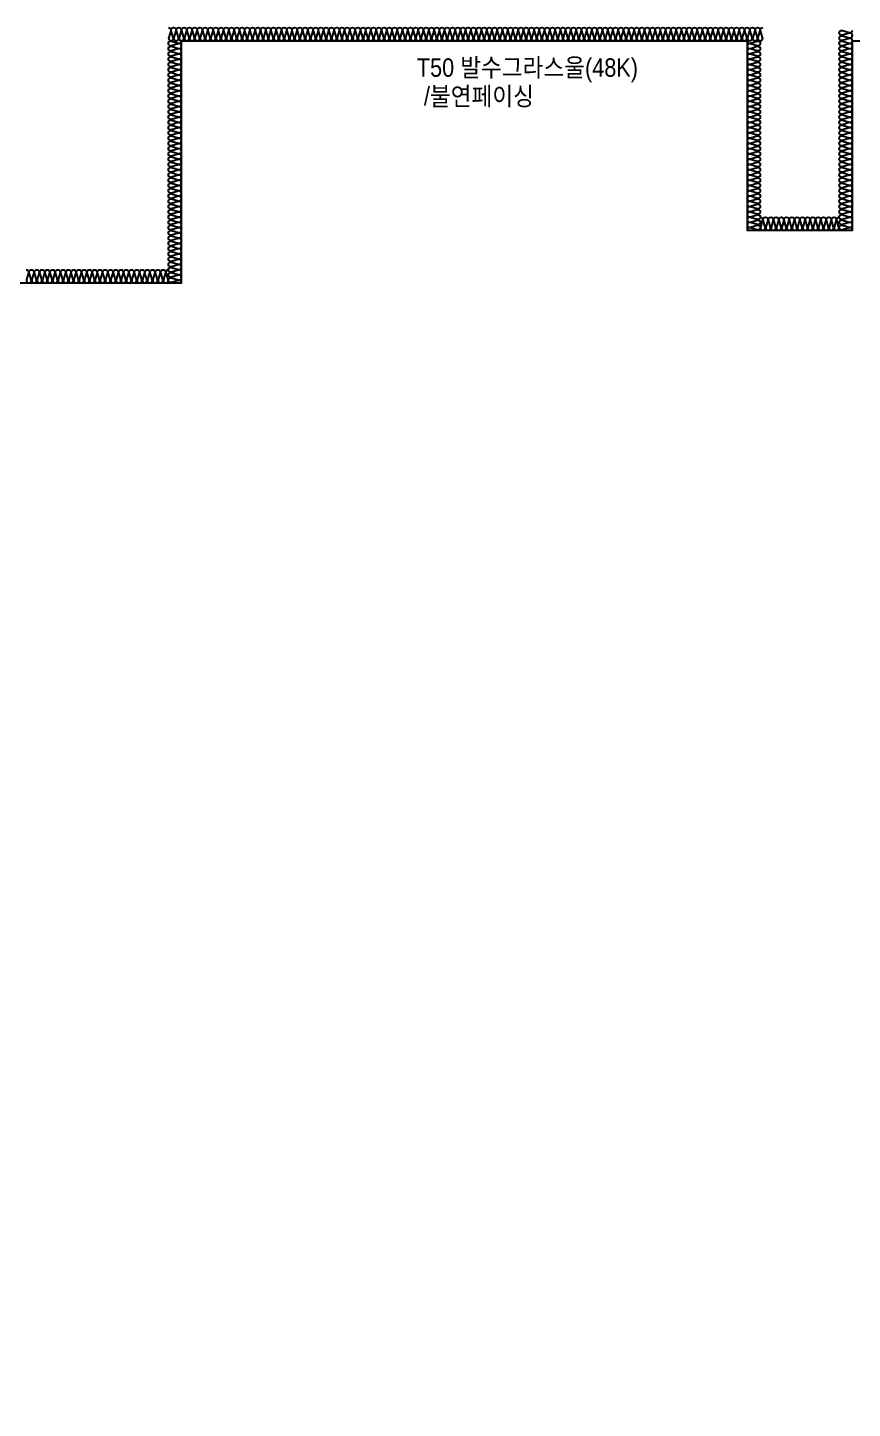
# Model space of a CAD drawing. Header units: millimetres. Extents: x 19868 to 801382, y -4805 to 85279.
# Drawn here: x 780253 to 783388, y 38102 to 43349 of the extents above; entities that cross this region are included whole.
import ezdxf
from ezdxf.enums import TextEntityAlignment as Align

# ---------------------------------------------------------------- set-up
doc = ezdxf.new("R2010")
doc.units = ezdxf.units.MM
doc.header["$LTSCALE"] = 250
doc.layers.add('ISL', color=251, linetype='Continuous')
doc.layers.add('NOPLOT-단열', color=225, linetype='Continuous', plot=False)
doc.styles.add('Gdim', font='')
doc.styles.get('Gdim').set_extended_font_data('Dotum')

msp = doc.modelspace()

# ---------------------------------------------------------------- linework, layer by layer
at = {"layer": 'ISL'}
for points in [[(780788.2, 43348.9, -0.509267), (780797, 43336.8), (780789.4, 43311.1, 1.372593), (780807, 43311.1), (780799.4, 43336.8, -0.509267), (780808.2, 43348.9, -0.509267), (780817, 43336.8), (780809.4, 43311.1, 1.372593), (780827, 43311.1), (780819.4, 43336.8, -0.509267), (780828.2, 43348.9, -0.509267), (780837, 43336.8), (780829.4, 43311.1, 1.372593), (780847, 43311.1), (780839.4, 43336.8, -0.509267), (780848.2, 43348.9, -0.509267), (780857, 43336.8), (780849.4, 43311.1, 1.372593), (780867, 43311.1), (780859.4, 43336.8, -0.509267), (780868.2, 43348.9, -0.509267), (780877, 43336.8), (780869.4, 43311.1, 1.372593), (780887, 43311.1), (780879.4, 43336.8, -0.509267), (780888.2, 43348.9, -0.509267), (780897, 43336.8), (780889.4, 43311.1, 1.372593), (780907, 43311.1), (780899.4, 43336.8, -0.509267), (780908.2, 43348.9, -0.509267), (780917, 43336.8), (780909.4, 43311.1, 1.372593), (780927, 43311.1), (780919.4, 43336.8, -0.509267), (780928.2, 43348.9, -0.509267), (780937, 43336.8), (780929.4, 43311.1, 1.372593), (780947, 43311.1), (780939.4, 43336.8, -0.509267), (780948.2, 43348.9, -0.509267), (780957, 43336.8), (780949.4, 43311.1, 1.372593), (780967, 43311.1), (780959.4, 43336.8, -0.509267), (780968.2, 43348.9, -0.509267), (780977, 43336.8), (780969.4, 43311.1, 1.372593), (780987, 43311.1), (780979.4, 43336.8, -0.509267), (780988.2, 43348.9, -0.509267), (780997, 43336.8), (780989.4, 43311.1, 1.372593), (781007, 43311.1), (780999.4, 43336.8, -0.509267), (781008.2, 43348.9, -0.509267), (781017, 43336.8), (781009.4, 43311.1, 1.372593), (781027, 43311.1), (781019.4, 43336.8, -0.509267), (781028.2, 43348.9, -0.509267), (781037, 43336.8), (781029.4, 43311.1, 1.372593), (781047, 43311.1), (781039.4, 43336.8, -0.509267), (781048.2, 43348.9, -0.509267), (781057, 43336.8), (781049.4, 43311.1, 1.372593), (781067, 43311.1), (781059.4, 43336.8, -0.509267), (781068.2, 43348.9, -0.509267), (781077, 43336.8), (781069.4, 43311.1, 1.372593), (781087, 43311.1), (781079.4, 43336.8, -0.509267), (781088.2, 43348.9, -0.509267), (781097, 43336.8), (781089.4, 43311.1, 1.372593), (781107, 43311.1), (781099.4, 43336.8, -0.509267), (781108.2, 43348.9, -0.509267), (781117, 43336.8), (781109.4, 43311.1, 1.372593), (781127, 43311.1), (781119.4, 43336.8, -0.509267), (781128.2, 43348.9, -0.509267), (781137, 43336.8), (781129.4, 43311.1, 1.372593), (781147, 43311.1), (781139.4, 43336.8, -0.509267), (781148.2, 43348.9, -0.509267), (781157, 43336.8), (781149.4, 43311.1, 1.372593), (781167, 43311.1), (781159.4, 43336.8, -0.509267), (781168.2, 43348.9, -0.509267), (781177, 43336.8), (781169.4, 43311.1, 1.372593), (781187, 43311.1), (781179.4, 43336.8, -0.509267), (781188.2, 43348.9, -0.509267), (781197, 43336.8), (781189.4, 43311.1, 1.372593), (781207, 43311.1), (781199.4, 43336.8, -0.509267), (781208.2, 43348.9, -0.509267), (781217, 43336.8), (781209.4, 43311.1, 1.372593), (781227, 43311.1), (781219.4, 43336.8, -0.509267), (781228.2, 43348.9, -0.509267), (781237, 43336.8), (781229.4, 43311.1, 1.372593), (781247, 43311.1), (781239.4, 43336.8, -0.509267), (781248.2, 43348.9, -0.509267), (781257, 43336.8), (781249.4, 43311.1, 1.372593), (781267, 43311.1), (781259.4, 43336.8, -0.509267), (781268.2, 43348.9, -0.509267), (781277, 43336.8), (781269.4, 43311.1, 1.372593), (781287, 43311.1), (781279.4, 43336.8, -0.509267), (781288.2, 43348.9, -0.509267), (781297, 43336.8), (781289.4, 43311.1, 1.372593), (781307, 43311.1), (781299.4, 43336.8, -0.509267), (781308.2, 43348.9, -0.509267), (781317, 43336.8), (781309.4, 43311.1, 1.372593), (781327, 43311.1), (781319.4, 43336.8, -0.509267), (781328.2, 43348.9, -0.509267), (781337, 43336.8), (781329.4, 43311.1, 1.372593), (781347, 43311.1), (781339.4, 43336.8, -0.509267), (781348.2, 43348.9, -0.509267), (781357, 43336.8), (781349.4, 43311.1, 1.372593), (781367, 43311.1), (781359.4, 43336.8, -0.509267), (781368.2, 43348.9, -0.509267), (781377, 43336.8), (781369.4, 43311.1, 1.372593), (781387, 43311.1), (781379.4, 43336.8, -0.509267), (781388.2, 43348.9, -0.509267), (781397, 43336.8), (781389.4, 43311.1, 1.372593), (781407, 43311.1), (781399.4, 43336.8, -0.509267), (781408.2, 43348.9, -0.509267), (781417, 43336.8), (781409.4, 43311.1, 1.372593), (781427, 43311.1), (781419.4, 43336.8, -0.509267), (781428.2, 43348.9, -0.509267), (781437, 43336.8), (781429.4, 43311.1, 1.372593), (781447, 43311.1), (781439.4, 43336.8, -0.509267), (781448.2, 43348.9, -0.509267), (781457, 43336.8), (781449.4, 43311.1, 1.372593), (781467, 43311.1), (781459.4, 43336.8, -0.509267), (781468.2, 43348.9, -0.509267), (781477, 43336.8), (781469.4, 43311.1, 1.372593), (781487, 43311.1), (781479.4, 43336.8, -0.509267), (781488.2, 43348.9, -0.509267), (781497, 43336.8), (781489.4, 43311.1, 1.372593), (781507, 43311.1), (781499.4, 43336.8, -0.509267), (781508.2, 43348.9, -0.509267), (781517, 43336.8), (781509.4, 43311.1, 1.372593), (781527, 43311.1), (781519.4, 43336.8, -0.509267), (781528.2, 43348.9, -0.509267), (781537, 43336.8), (781529.4, 43311.1, 1.372593), (781547, 43311.1), (781539.4, 43336.8, -0.509267), (781548.2, 43348.9, -0.509267), (781557, 43336.8), (781549.4, 43311.1, 1.372593), (781567, 43311.1), (781559.4, 43336.8, -0.509267), (781568.2, 43348.9, -0.509267), (781577, 43336.8), (781569.4, 43311.1, 1.372593), (781587, 43311.1), (781579.4, 43336.8, -0.509267), (781588.2, 43348.9, -0.509267), (781597, 43336.8), (781589.4, 43311.1, 1.372593), (781607, 43311.1), (781599.4, 43336.8, -0.509267), (781608.2, 43348.9, -0.509267), (781617, 43336.8), (781609.4, 43311.1, 1.372593), (781627, 43311.1), (781619.4, 43336.8, -0.509267), (781628.2, 43348.9, -0.509267), (781637, 43336.8), (781629.4, 43311.1, 1.372593), (781647, 43311.1), (781639.4, 43336.8, -0.509267), (781648.2, 43348.9, -0.509267), (781657, 43336.8), (781649.4, 43311.1, 1.372593), (781667, 43311.1), (781659.4, 43336.8, -0.509267), (781668.2, 43348.9, -0.509267), (781677, 43336.8), (781669.4, 43311.1, 1.372593), (781687, 43311.1), (781679.4, 43336.8, -0.509267), (781688.2, 43348.9, -0.509267), (781697, 43336.8), (781689.4, 43311.1, 1.372593), (781707, 43311.1), (781699.4, 43336.8, -0.509267), (781708.2, 43348.9, -0.509267), (781717, 43336.8), (781709.4, 43311.1, 1.372593), (781727, 43311.1), (781719.4, 43336.8, -0.509267), (781728.2, 43348.9, -0.509267), (781737, 43336.8), (781729.4, 43311.1, 1.372593), (781747, 43311.1), (781739.4, 43336.8, -0.509267), (781748.2, 43348.9, -0.509267), (781757, 43336.8), (781749.4, 43311.1, 1.372593), (781767, 43311.1), (781759.4, 43336.8, -0.509267), (781768.2, 43348.9, -0.509267), (781777, 43336.8), (781769.4, 43311.1, 1.372593), (781787, 43311.1), (781779.4, 43336.8, -0.509267), (781788.2, 43348.9, -0.509267), (781797, 43336.8), (781789.4, 43311.1, 1.372593), (781807, 43311.1), (781799.4, 43336.8, -0.509267), (781808.2, 43348.9, -0.509267), (781817, 43336.8), (781809.4, 43311.1, 1.372593), (781827, 43311.1), (781819.4, 43336.8, -0.509267), (781828.2, 43348.9, -0.509267), (781837, 43336.8), (781829.4, 43311.1, 1.372593), (781847, 43311.1), (781839.4, 43336.8, -0.509267), (781848.2, 43348.9, -0.509267), (781857, 43336.8), (781849.4, 43311.1, 1.372593), (781867, 43311.1), (781859.4, 43336.8, -0.509267), (781868.2, 43348.9, -0.509267), (781877, 43336.8), (781869.4, 43311.1, 1.372593), (781887, 43311.1), (781879.4, 43336.8, -0.509267), (781888.2, 43348.9, -0.509267), (781897, 43336.8), (781889.4, 43311.1, 1.372593), (781907, 43311.1), (781899.4, 43336.8, -0.509267), (781908.2, 43348.9, -0.509267), (781917, 43336.8), (781909.4, 43311.1, 1.372593), (781927, 43311.1), (781919.4, 43336.8, -0.509267), (781928.2, 43348.9, -0.509267), (781937, 43336.8), (781929.4, 43311.1, 1.372593), (781947, 43311.1), (781939.4, 43336.8, -0.509267), (781948.2, 43348.9, -0.509267), (781957, 43336.8), (781949.4, 43311.1, 1.372593), (781967, 43311.1), (781959.4, 43336.8, -0.509267), (781968.2, 43348.9, -0.509267), (781977, 43336.8), (781969.4, 43311.1, 1.372593), (781987, 43311.1), (781979.4, 43336.8, -0.509267), (781988.2, 43348.9, -0.509267), (781997, 43336.8), (781989.4, 43311.1, 1.372593), (782007, 43311.1), (781999.4, 43336.8, -0.509267), (782008.2, 43348.9, -0.509267), (782017, 43336.8), (782009.4, 43311.1, 1.372593), (782027, 43311.1), (782019.4, 43336.8, -0.509267), (782028.2, 43348.9, -0.509267), (782037, 43336.8), (782029.4, 43311.1, 1.372593), (782047, 43311.1), (782039.4, 43336.8, -0.509267), (782048.2, 43348.9, -0.509267), (782057, 43336.8), (782049.4, 43311.1, 1.372593), (782067, 43311.1), (782059.4, 43336.8, -0.509267), (782068.2, 43348.9, -0.509267), (782077, 43336.8), (782069.4, 43311.1, 1.372593), (782087, 43311.1), (782079.4, 43336.8, -0.509267), (782088.2, 43348.9, -0.509267), (782097, 43336.8), (782089.4, 43311.1, 1.372593), (782107, 43311.1), (782099.4, 43336.8, -0.509267), (782108.2, 43348.9, -0.509267), (782117, 43336.8), (782109.4, 43311.1, 1.372593), (782127, 43311.1), (782119.4, 43336.8, -0.509267), (782128.2, 43348.9, -0.509267), (782137, 43336.8), (782129.4, 43311.1, 1.372593), (782147, 43311.1), (782139.4, 43336.8, -0.509267), (782148.2, 43348.9, -0.509267), (782157, 43336.8), (782149.4, 43311.1, 1.372593), (782167, 43311.1), (782159.4, 43336.8, -0.509267), (782168.2, 43348.9, -0.509267), (782177, 43336.8), (782169.4, 43311.1, 1.372593), (782187, 43311.1), (782179.4, 43336.8, -0.509267), (782188.2, 43348.9, -0.509267), (782197, 43336.8), (782189.4, 43311.1, 1.372593), (782207, 43311.1), (782199.4, 43336.8, -0.509267), (782208.2, 43348.9, -0.509267), (782217, 43336.8), (782209.4, 43311.1, 1.372593), (782227, 43311.1), (782219.4, 43336.8, -0.509267), (782228.2, 43348.9, -0.509267), (782237, 43336.8), (782229.4, 43311.1, 1.372593), (782247, 43311.1), (782239.4, 43336.8, -0.509267), (782248.2, 43348.9, -0.509267), (782257, 43336.8), (782249.4, 43311.1, 1.372593), (782267, 43311.1), (782259.4, 43336.8, -0.509267), (782268.2, 43348.9, -0.509267), (782277, 43336.8), (782269.4, 43311.1, 1.372593), (782287, 43311.1), (782279.4, 43336.8, -0.509267), (782288.2, 43348.9, -0.509267), (782297, 43336.8), (782289.4, 43311.1, 1.372593), (782307, 43311.1), (782299.4, 43336.8, -0.509267), (782308.2, 43348.9, -0.509267), (782317, 43336.8), (782309.4, 43311.1, 1.372593), (782327, 43311.1), (782319.4, 43336.8, -0.509267), (782328.2, 43348.9, -0.509267), (782337, 43336.8), (782329.4, 43311.1, 1.372593), (782347, 43311.1), (782339.4, 43336.8, -0.509267), (782348.2, 43348.9, -0.509267), (782357, 43336.8), (782349.4, 43311.1, 1.372593), (782367, 43311.1), (782359.4, 43336.8, -0.509267), (782368.2, 43348.9, -0.509267), (782377, 43336.8), (782369.4, 43311.1, 1.372593), (782387, 43311.1), (782379.4, 43336.8, -0.509267), (782388.2, 43348.9, -0.509267), (782397, 43336.8), (782389.4, 43311.1, 1.372593), (782407, 43311.1), (782399.4, 43336.8, -0.509267), (782408.2, 43348.9, -0.509267), (782417, 43336.8), (782409.4, 43311.1, 1.372593), (782427, 43311.1), (782419.4, 43336.8, -0.509267), (782428.2, 43348.9, -0.509267), (782437, 43336.8), (782429.4, 43311.1, 1.372593), (782447, 43311.1), (782439.4, 43336.8, -0.509267), (782448.2, 43348.9, -0.509267), (782457, 43336.8), (782449.4, 43311.1, 1.372593), (782467, 43311.1), (782459.4, 43336.8, -0.509267), (782468.2, 43348.9, -0.509267), (782477, 43336.8), (782469.4, 43311.1, 1.372593), (782487, 43311.1), (782479.4, 43336.8, -0.509267), (782488.2, 43348.9, -0.509267), (782497, 43336.8), (782489.4, 43311.1, 1.372593), (782507, 43311.1), (782499.4, 43336.8, -0.509267), (782508.2, 43348.9, -0.509267), (782517, 43336.8), (782509.4, 43311.1, 1.372593), (782527, 43311.1), (782519.4, 43336.8, -0.509267), (782528.2, 43348.9, -0.509267), (782537, 43336.8), (782529.4, 43311.1, 1.372593), (782547, 43311.1), (782539.4, 43336.8, -0.509267), (782548.2, 43348.9, -0.509267), (782557, 43336.8), (782549.4, 43311.1, 1.372593), (782567, 43311.1), (782559.4, 43336.8, -0.509267), (782568.2, 43348.9, -0.509267), (782577, 43336.8), (782569.4, 43311.1, 1.372593), (782587, 43311.1), (782579.4, 43336.8, -0.509267), (782588.2, 43348.9, -0.509267), (782597, 43336.8), (782589.4, 43311.1, 1.372593), (782607, 43311.1), (782599.4, 43336.8, -0.509267), (782608.2, 43348.9, -0.509267), (782617, 43336.8), (782609.4, 43311.1, 1.372593), (782627, 43311.1), (782619.4, 43336.8, -0.509267), (782628.2, 43348.9, -0.509267), (782637, 43336.8), (782629.4, 43311.1, 1.372593), (782647, 43311.1), (782639.4, 43336.8, -0.509267), (782648.2, 43348.9, -0.509267), (782657, 43336.8), (782649.4, 43311.1, 1.372593), (782667, 43311.1), (782659.4, 43336.8, -0.509267), (782668.2, 43348.9, -0.509267), (782677, 43336.8), (782669.4, 43311.1, 1.372593), (782687, 43311.1), (782679.4, 43336.8, -0.509267), (782688.2, 43348.9, -0.509267), (782697, 43336.8), (782689.4, 43311.1, 1.372593), (782707, 43311.1), (782699.4, 43336.8, -0.509267), (782708.2, 43348.9, -0.509267), (782717, 43336.8), (782709.4, 43311.1, 1.372593), (782727, 43311.1), (782719.4, 43336.8, -0.509267), (782728.2, 43348.9, -0.509267), (782737, 43336.8), (782729.4, 43311.1, 1.372593), (782747, 43311.1), (782739.4, 43336.8, -0.509267), (782748.2, 43348.9, -0.509267), (782757, 43336.8), (782749.4, 43311.1, 1.372593), (782767, 43311.1), (782759.4, 43336.8, -0.509267), (782768.2, 43348.9, -0.509267), (782777, 43336.8), (782769.4, 43311.1, 1.372593), (782787, 43311.1), (782779.4, 43336.8, -0.509267), (782788.2, 43348.9, -0.509267), (782797, 43336.8), (782789.4, 43311.1, 1.372593), (782807, 43311.1), (782799.4, 43336.8, -0.509267), (782808.2, 43348.9, -0.509267), (782817, 43336.8), (782809.4, 43311.1, 1.372593), (782827, 43311.1), (782819.4, 43336.8, -0.509267), (782828.2, 43348.9, -0.509267), (782837, 43336.8), (782829.4, 43311.1, 1.372593), (782847, 43311.1), (782839.4, 43336.8, -0.509267), (782848.2, 43348.9, -0.509267), (782857, 43336.8), (782849.4, 43311.1, 1.372593), (782867, 43311.1), (782859.4, 43336.8, -0.509267), (782868.2, 43348.9, -0.509267), (782877, 43336.8), (782869.4, 43311.1, 1.372593), (782887, 43311.1), (782879.4, 43336.8, -0.509267), (782888.2, 43348.9, -0.509267), (782897, 43336.8), (782889.4, 43311.1, 1.372593), (782907, 43311.1), (782899.4, 43336.8, -0.509267), (782908.2, 43348.9, -0.509267), (782917, 43336.8), (782909.4, 43311.1, 1.372593), (782927, 43311.1), (782919.4, 43336.8, -0.509267), (782928.2, 43348.9, -0.509267), (782937, 43336.8), (782929.4, 43311.1, 1.372593), (782947, 43311.1), (782939.4, 43336.8, -0.509267), (782948.2, 43348.9, -0.509267), (782957, 43336.8), (782949.4, 43311.1, 1.372593), (782967, 43311.1), (782959.4, 43336.8, -0.509267), (782968.2, 43348.9, -0.509267), (782977, 43336.8), (782969.4, 43311.1, 1.372593), (782987, 43311.1), (782979.4, 43336.8, -0.509267), (782988.2, 43348.9, -0.509267), (782997, 43336.8), (782989.4, 43311.1, 1.372593), (783007, 43311.1), (782999.4, 43336.8, -0.509267), (783008.2, 43348.9, -0.509267), (783017, 43336.8), (783009.4, 43311.1, 1.372593), (783027, 43311.1), (783019.4, 43336.8, -0.509267), (783028.2, 43348.9, -0.509267), (783037, 43336.8), (783029.4, 43311.1, 1.372593), (783047, 43311.1), (783039.4, 43336.8, -0.509267), (783048.2, 43348.9)], [(780838.2, 42378.9, 0.509267), (780826.1, 42387.8), (780800.3, 42380.1, -1.372593), (780800.3, 42397.8), (780826.1, 42390.1, 0.509267), (780838.2, 42398.9, 0.509267), (780826.1, 42407.8), (780800.3, 42400.1, -1.372593), (780800.3, 42417.8), (780826.1, 42410.1, 0.509267), (780838.2, 42418.9, 0.509267), (780826.1, 42427.8), (780800.3, 42420.1, -1.372593), (780800.3, 42437.8), (780826.1, 42430.1, 0.509267), (780838.2, 42438.9, 0.509267), (780826.1, 42447.8), (780800.3, 42440.1, -1.372593), (780800.3, 42457.8), (780826.1, 42450.1, 0.509267), (780838.2, 42458.9, 0.509267), (780826.1, 42467.8), (780800.3, 42460.1, -1.372593), (780800.3, 42477.8), (780826.1, 42470.1, 0.509267), (780838.2, 42478.9, 0.509267), (780826.1, 42487.8), (780800.3, 42480.1, -1.372593), (780800.3, 42497.8), (780826.1, 42490.1, 0.509267), (780838.2, 42498.9, 0.509267), (780826.1, 42507.8), (780800.3, 42500.1, -1.372593), (780800.3, 42517.8), (780826.1, 42510.1, 0.509267), (780838.2, 42518.9, 0.509267), (780826.1, 42527.8), (780800.3, 42520.1, -1.372593), (780800.3, 42537.8), (780826.1, 42530.1, 0.509267), (780838.2, 42538.9, 0.509267), (780826.1, 42547.8), (780800.3, 42540.1, -1.372593), (780800.3, 42557.8), (780826.1, 42550.1, 0.509267), (780838.2, 42558.9, 0.509267), (780826.1, 42567.8), (780800.3, 42560.1, -1.372593), (780800.3, 42577.8), (780826.1, 42570.1, 0.509267), (780838.2, 42578.9, 0.509267), (780826.1, 42587.8), (780800.3, 42580.1, -1.372593), (780800.3, 42597.8), (780826.1, 42590.1, 0.509267), (780838.2, 42598.9, 0.509267), (780826.1, 42607.8), (780800.3, 42600.1, -1.372593), (780800.3, 42617.8), (780826.1, 42610.1, 0.509267), (780838.2, 42618.9, 0.509267), (780826.1, 42627.8), (780800.3, 42620.1, -1.372593), (780800.3, 42637.8), (780826.1, 42630.1, 0.509267), (780838.2, 42638.9, 0.509267), (780826.1, 42647.8), (780800.3, 42640.1, -1.372593), (780800.3, 42657.8), (780826.1, 42650.1, 0.509267), (780838.2, 42658.9, 0.509267), (780826.1, 42667.8), (780800.3, 42660.1, -1.372593), (780800.3, 42677.8), (780826.1, 42670.1, 0.509267), (780838.2, 42678.9, 0.509267), (780826.1, 42687.8), (780800.3, 42680.1, -1.372593), (780800.3, 42697.8), (780826.1, 42690.1, 0.509267), (780838.2, 42698.9, 0.509267), (780826.1, 42707.8), (780800.3, 42700.1, -1.372593), (780800.3, 42717.8), (780826.1, 42710.1, 0.509267), (780838.2, 42718.9, 0.509267), (780826.1, 42727.8), (780800.3, 42720.1, -1.372593), (780800.3, 42737.8), (780826.1, 42730.1, 0.509267), (780838.2, 42738.9, 0.509267), (780826.1, 42747.8), (780800.3, 42740.1, -1.372593), (780800.3, 42757.8), (780826.1, 42750.1, 0.509267), (780838.2, 42758.9, 0.509267), (780826.1, 42767.8), (780800.3, 42760.1, -1.372593), (780800.3, 42777.8), (780826.1, 42770.1, 0.509267), (780838.2, 42778.9, 0.509267), (780826.1, 42787.8), (780800.3, 42780.1, -1.372593), (780800.3, 42797.8), (780826.1, 42790.1, 0.509267), (780838.2, 42798.9, 0.509267), (780826.1, 42807.8), (780800.3, 42800.1, -1.372593), (780800.3, 42817.8), (780826.1, 42810.1, 0.509267), (780838.2, 42818.9, 0.509267), (780826.1, 42827.8), (780800.3, 42820.1, -1.372593), (780800.3, 42837.8), (780826.1, 42830.1, 0.509267), (780838.2, 42838.9, 0.509267), (780826.1, 42847.8), (780800.3, 42840.1, -1.372593), (780800.3, 42857.8), (780826.1, 42850.1, 0.509267), (780838.2, 42858.9, 0.509267), (780826.1, 42867.8), (780800.3, 42860.1, -1.372593), (780800.3, 42877.8), (780826.1, 42870.1, 0.509267), (780838.2, 42878.9, 0.509267), (780826.1, 42887.8), (780800.3, 42880.1, -1.372593), (780800.3, 42897.8), (780826.1, 42890.1, 0.509267), (780838.2, 42898.9, 0.509267), (780826.1, 42907.8), (780800.3, 42900.1, -1.372593), (780800.3, 42917.8), (780826.1, 42910.1, 0.509267), (780838.2, 42918.9, 0.509267), (780826.1, 42927.8), (780800.3, 42920.1, -1.372593), (780800.3, 42937.8), (780826.1, 42930.1, 0.509267), (780838.2, 42938.9, 0.509267), (780826.1, 42947.8), (780800.3, 42940.1, -1.372593), (780800.3, 42957.8), (780826.1, 42950.1, 0.509267), (780838.2, 42958.9, 0.509267), (780826.1, 42967.8), (780800.3, 42960.1, -1.372593), (780800.3, 42977.8), (780826.1, 42970.1, 0.509267), (780838.2, 42978.9, 0.509267), (780826.1, 42987.8), (780800.3, 42980.1, -1.372593), (780800.3, 42997.8), (780826.1, 42990.1, 0.509267), (780838.2, 42998.9, 0.509267), (780826.1, 43007.8), (780800.3, 43000.1, -1.372593), (780800.3, 43017.8), (780826.1, 43010.1, 0.509267), (780838.2, 43018.9, 0.509267), (780826.1, 43027.8), (780800.3, 43020.1, -1.372593), (780800.3, 43037.8), (780826.1, 43030.1, 0.509267), (780838.2, 43038.9, 0.509267), (780826.1, 43047.8), (780800.3, 43040.1, -1.372593), (780800.3, 43057.8), (780826.1, 43050.1, 0.509267), (780838.2, 43058.9, 0.509267), (780826.1, 43067.8), (780800.3, 43060.1, -1.372593), (780800.3, 43077.8), (780826.1, 43070.1, 0.509267), (780838.2, 43078.9, 0.509267), (780826.1, 43087.8), (780800.3, 43080.1, -1.372593), (780800.3, 43097.8), (780826.1, 43090.1, 0.509267), (780838.2, 43098.9, 0.509267), (780826.1, 43107.8), (780800.3, 43100.1, -1.372593), (780800.3, 43117.8), (780826.1, 43110.1, 0.509267), (780838.2, 43118.9, 0.509267), (780826.1, 43127.8), (780800.3, 43120.1, -1.372593), (780800.3, 43137.8), (780826.1, 43130.1, 0.509267), (780838.2, 43138.9, 0.509267), (780826.1, 43147.8), (780800.3, 43140.1, -1.372593), (780800.3, 43157.8), (780826.1, 43150.1, 0.509267), (780838.2, 43158.9, 0.509267), (780826.1, 43167.8), (780800.3, 43160.1, -1.372593), (780800.3, 43177.8), (780826.1, 43170.1, 0.509267), (780838.2, 43178.9, 0.509267), (780826.1, 43187.8), (780800.3, 43180.1, -1.372593), (780800.3, 43197.8), (780826.1, 43190.1, 0.509267), (780838.2, 43198.9, 0.509267), (780826.1, 43207.8), (780800.3, 43200.1, -1.372593), (780800.3, 43217.8), (780826.1, 43210.1, 0.509267), (780838.2, 43218.9, 0.509267), (780826.1, 43227.8), (780800.3, 43220.1, -1.372593), (780800.3, 43237.8), (780826.1, 43230.1, 0.509267), (780838.2, 43238.9, 0.509267), (780826.1, 43247.8), (780800.3, 43240.1, -1.372593), (780800.3, 43257.8), (780826.1, 43250.1, 0.509267), (780838.2, 43258.9, 0.509267), (780826.1, 43267.8), (780800.3, 43260.1, -1.372593), (780800.3, 43277.8), (780826.1, 43270.1, 0.509267), (780838.2, 43278.9, 0.509267), (780826.1, 43287.8), (780800.3, 43280.1, -1.372593), (780800.3, 43297.8), (780826.1, 43290.1, 0.508927), (780838.2, 43298.9, 0.508927)], [(782988.2, 43298.9, 0.509267), (783000.3, 43290.1), (783026.1, 43297.8, -1.372593), (783026.1, 43280.1), (783000.3, 43287.8, 0.509267), (782988.2, 43278.9, 0.509267), (783000.3, 43270.1), (783026.1, 43277.8, -1.372593), (783026.1, 43260.1), (783000.3, 43267.8, 0.509267), (782988.2, 43258.9, 0.509267), (783000.3, 43250.1), (783026.1, 43257.8, -1.372593), (783026.1, 43240.1), (783000.3, 43247.8, 0.509267), (782988.2, 43238.9, 0.509267), (783000.3, 43230.1), (783026.1, 43237.8, -1.372593), (783026.1, 43220.1), (783000.3, 43227.8, 0.509267), (782988.2, 43218.9, 0.509267), (783000.3, 43210.1), (783026.1, 43217.8, -1.372593), (783026.1, 43200.1), (783000.3, 43207.8, 0.509267), (782988.2, 43198.9, 0.509267), (783000.3, 43190.1), (783026.1, 43197.8, -1.372593), (783026.1, 43180.1), (783000.3, 43187.8, 0.509267), (782988.2, 43178.9, 0.509267), (783000.3, 43170.1), (783026.1, 43177.8, -1.372593), (783026.1, 43160.1), (783000.3, 43167.8, 0.509267), (782988.2, 43158.9, 0.509267), (783000.3, 43150.1), (783026.1, 43157.8, -1.372593), (783026.1, 43140.1), (783000.3, 43147.8, 0.509267), (782988.2, 43138.9, 0.509267), (783000.3, 43130.1), (783026.1, 43137.8, -1.372593), (783026.1, 43120.1), (783000.3, 43127.8, 0.509267), (782988.2, 43118.9, 0.509267), (783000.3, 43110.1), (783026.1, 43117.8, -1.372593), (783026.1, 43100.1), (783000.3, 43107.8, 0.509267), (782988.2, 43098.9, 0.509267), (783000.3, 43090.1), (783026.1, 43097.8, -1.372593), (783026.1, 43080.1), (783000.3, 43087.8, 0.509267), (782988.2, 43078.9, 0.509267), (783000.3, 43070.1), (783026.1, 43077.8, -1.372593), (783026.1, 43060.1), (783000.3, 43067.8, 0.509267), (782988.2, 43058.9, 0.509267), (783000.3, 43050.1), (783026.1, 43057.8, -1.372593), (783026.1, 43040.1), (783000.3, 43047.8, 0.509267), (782988.2, 43038.9, 0.509267), (783000.3, 43030.1), (783026.1, 43037.8, -1.372593), (783026.1, 43020.1), (783000.3, 43027.8, 0.509267), (782988.2, 43018.9, 0.509267), (783000.3, 43010.1), (783026.1, 43017.8, -1.372593), (783026.1, 43000.1), (783000.3, 43007.8, 0.509267), (782988.2, 42998.9, 0.509267), (783000.3, 42990.1), (783026.1, 42997.8, -1.372593), (783026.1, 42980.1), (783000.3, 42987.8, 0.509267), (782988.2, 42978.9, 0.509267), (783000.3, 42970.1), (783026.1, 42977.8, -1.372593), (783026.1, 42960.1), (783000.3, 42967.8, 0.509267), (782988.2, 42958.9, 0.509267), (783000.3, 42950.1), (783026.1, 42957.8, -1.372593), (783026.1, 42940.1), (783000.3, 42947.8, 0.509267), (782988.2, 42938.9, 0.509267), (783000.3, 42930.1), (783026.1, 42937.8, -1.372593), (783026.1, 42920.1), (783000.3, 42927.8, 0.509267), (782988.2, 42918.9, 0.509267), (783000.3, 42910.1), (783026.1, 42917.8, -1.372593), (783026.1, 42900.1), (783000.3, 42907.8, 0.509267), (782988.2, 42898.9, 0.509267), (783000.3, 42890.1), (783026.1, 42897.8, -1.372593), (783026.1, 42880.1), (783000.3, 42887.8, 0.509267), (782988.2, 42878.9, 0.509267), (783000.3, 42870.1), (783026.1, 42877.8, -1.372593), (783026.1, 42860.1), (783000.3, 42867.8, 0.509267), (782988.2, 42858.9, 0.509267), (783000.3, 42850.1), (783026.1, 42857.8, -1.372593), (783026.1, 42840.1), (783000.3, 42847.8, 0.509267), (782988.2, 42838.9, 0.509267), (783000.3, 42830.1), (783026.1, 42837.8, -1.372593), (783026.1, 42820.1), (783000.3, 42827.8, 0.509267), (782988.2, 42818.9, 0.509267), (783000.3, 42810.1), (783026.1, 42817.8, -1.372593), (783026.1, 42800.1), (783000.3, 42807.8, 0.509267), (782988.2, 42798.9, 0.509267), (783000.3, 42790.1), (783026.1, 42797.8, -1.372593), (783026.1, 42780.1), (783000.3, 42787.8, 0.509267), (782988.2, 42778.9, 0.509267), (783000.3, 42770.1), (783026.1, 42777.8, -1.372593), (783026.1, 42760.1), (783000.3, 42767.8, 0.509267), (782988.2, 42758.9, 0.509267), (783000.3, 42750.1), (783026.1, 42757.8, -1.372593), (783026.1, 42740.1), (783000.3, 42747.8, 0.509267), (782988.2, 42738.9, 0.509267), (783000.3, 42730.1), (783026.1, 42737.8, -1.372593), (783026.1, 42720.1), (783000.3, 42727.8, 0.509267), (782988.2, 42718.9, 0.509267), (783000.3, 42710.1), (783026.1, 42717.8, -1.372593), (783026.1, 42700.1), (783000.3, 42707.8, 0.509267), (782988.2, 42698.9, 0.509267), (783000.3, 42690.1), (783026.1, 42697.8, -1.372593), (783026.1, 42680.1), (783000.3, 42687.8, 0.509267), (782988.2, 42678.9, 0.509267), (783000.3, 42670.1), (783026.1, 42677.8, -1.372593), (783026.1, 42660.1), (783000.3, 42667.8, 0.509267), (782988.2, 42658.9, 0.509267), (783000.3, 42650.1), (783026.1, 42657.8, -1.372593), (783026.1, 42640.1), (783000.3, 42647.8, 0.509267), (782988.2, 42638.9, 0.509267), (783000.3, 42630.1), (783026.1, 42637.8, -1.372593), (783026.1, 42620.1), (783000.3, 42627.8, 0.509267), (782988.2, 42618.9, 0.509267), (783000.3, 42610.1), (783026.1, 42617.8, -1.372593), (783026.1, 42600.1), (783000.3, 42607.8, 0.509267), (782988.2, 42598.9, 0.509267), (783000.3, 42590.1), (783026.1, 42597.8, -1.372593), (783026.1, 42580.1), (783000.3, 42587.8, 0.509267), (782988.2, 42578.9)], [(783388.2, 42578.9, 0.509267), (783376.1, 42587.8), (783350.3, 42580.1, -1.372593), (783350.3, 42597.8), (783376.1, 42590.1, 0.509267), (783388.2, 42598.9, 0.509267), (783376.1, 42607.8), (783350.3, 42600.1, -1.372593), (783350.3, 42617.8), (783376.1, 42610.1, 0.509267), (783388.2, 42618.9, 0.509267), (783376.1, 42627.8), (783350.3, 42620.1, -1.372593), (783350.3, 42637.8), (783376.1, 42630.1, 0.509267), (783388.2, 42638.9, 0.509267), (783376.1, 42647.8), (783350.3, 42640.1, -1.372593), (783350.3, 42657.8), (783376.1, 42650.1, 0.509267), (783388.2, 42658.9, 0.509267), (783376.1, 42667.8), (783350.3, 42660.1, -1.372593), (783350.3, 42677.8), (783376.1, 42670.1, 0.509267), (783388.2, 42678.9, 0.509267), (783376.1, 42687.8), (783350.3, 42680.1, -1.372593), (783350.3, 42697.8), (783376.1, 42690.1, 0.509267), (783388.2, 42698.9, 0.509267), (783376.1, 42707.8), (783350.3, 42700.1, -1.372593), (783350.3, 42717.8), (783376.1, 42710.1, 0.509267), (783388.2, 42718.9, 0.509267), (783376.1, 42727.8), (783350.3, 42720.1, -1.372593), (783350.3, 42737.8), (783376.1, 42730.1, 0.509267), (783388.2, 42738.9, 0.509267), (783376.1, 42747.8), (783350.3, 42740.1, -1.372593), (783350.3, 42757.8), (783376.1, 42750.1, 0.509267), (783388.2, 42758.9, 0.509267), (783376.1, 42767.8), (783350.3, 42760.1, -1.372593), (783350.3, 42777.8), (783376.1, 42770.1, 0.509267), (783388.2, 42778.9, 0.509267), (783376.1, 42787.8), (783350.3, 42780.1, -1.372593), (783350.3, 42797.8), (783376.1, 42790.1, 0.509267), (783388.2, 42798.9, 0.509267), (783376.1, 42807.8), (783350.3, 42800.1, -1.372593), (783350.3, 42817.8), (783376.1, 42810.1, 0.509267), (783388.2, 42818.9, 0.509267), (783376.1, 42827.8), (783350.3, 42820.1, -1.372593), (783350.3, 42837.8), (783376.1, 42830.1, 0.509267), (783388.2, 42838.9, 0.509267), (783376.1, 42847.8), (783350.3, 42840.1, -1.372593), (783350.3, 42857.8), (783376.1, 42850.1, 0.509267), (783388.2, 42858.9, 0.509267), (783376.1, 42867.8), (783350.3, 42860.1, -1.372593), (783350.3, 42877.8), (783376.1, 42870.1, 0.509267), (783388.2, 42878.9, 0.509267), (783376.1, 42887.8), (783350.3, 42880.1, -1.372593), (783350.3, 42897.8), (783376.1, 42890.1, 0.509267), (783388.2, 42898.9, 0.509267), (783376.1, 42907.8), (783350.3, 42900.1, -1.372593), (783350.3, 42917.8), (783376.1, 42910.1, 0.509267), (783388.2, 42918.9, 0.509267), (783376.1, 42927.8), (783350.3, 42920.1, -1.372593), (783350.3, 42937.8), (783376.1, 42930.1, 0.509267), (783388.2, 42938.9, 0.509267), (783376.1, 42947.8), (783350.3, 42940.1, -1.372593), (783350.3, 42957.8), (783376.1, 42950.1, 0.509267), (783388.2, 42958.9, 0.509267), (783376.1, 42967.8), (783350.3, 42960.1, -1.372593), (783350.3, 42977.8), (783376.1, 42970.1, 0.509267), (783388.2, 42978.9, 0.509267), (783376.1, 42987.8), (783350.3, 42980.1, -1.372593), (783350.3, 42997.8), (783376.1, 42990.1, 0.509267), (783388.2, 42998.9, 0.509267), (783376.1, 43007.8), (783350.3, 43000.1, -1.372593), (783350.3, 43017.8), (783376.1, 43010.1, 0.509267), (783388.2, 43018.9, 0.509267), (783376.1, 43027.8), (783350.3, 43020.1, -1.372593), (783350.3, 43037.8), (783376.1, 43030.1, 0.509267), (783388.2, 43038.9, 0.509267), (783376.1, 43047.8), (783350.3, 43040.1, -1.372593), (783350.3, 43057.8), (783376.1, 43050.1, 0.509267), (783388.2, 43058.9, 0.509267), (783376.1, 43067.8), (783350.3, 43060.1, -1.372593), (783350.3, 43077.8), (783376.1, 43070.1, 0.509267), (783388.2, 43078.9, 0.509267), (783376.1, 43087.8), (783350.3, 43080.1, -1.372593), (783350.3, 43097.8), (783376.1, 43090.1, 0.509267), (783388.2, 43098.9, 0.509267), (783376.1, 43107.8), (783350.3, 43100.1, -1.372593), (783350.3, 43117.8), (783376.1, 43110.1, 0.509267), (783388.2, 43118.9, 0.509267), (783376.1, 43127.8), (783350.3, 43120.1, -1.372593), (783350.3, 43137.8), (783376.1, 43130.1, 0.509267), (783388.2, 43138.9, 0.509267), (783376.1, 43147.8), (783350.3, 43140.1, -1.372593), (783350.3, 43157.8), (783376.1, 43150.1, 0.509267), (783388.2, 43158.9, 0.509267), (783376.1, 43167.8), (783350.3, 43160.1, -1.372593), (783350.3, 43177.8), (783376.1, 43170.1, 0.509267), (783388.2, 43178.9, 0.509267), (783376.1, 43187.8), (783350.3, 43180.1, -1.372593), (783350.3, 43197.8), (783376.1, 43190.1, 0.509267), (783388.2, 43198.9, 0.509267), (783376.1, 43207.8), (783350.3, 43200.1, -1.372593), (783350.3, 43217.8), (783376.1, 43210.1, 0.509267), (783388.2, 43218.9, 0.509267), (783376.1, 43227.8), (783350.3, 43220.1, -1.372593), (783350.3, 43237.8), (783376.1, 43230.1, 0.509267), (783388.2, 43238.9, 0.509267), (783376.1, 43247.8), (783350.3, 43240.1, -1.372593), (783350.3, 43257.8), (783376.1, 43250.1, 0.509267), (783388.2, 43258.9, 0.509267), (783376.1, 43267.8), (783350.3, 43260.1, -1.372593), (783350.3, 43277.8), (783376.1, 43270.1, 0.509267), (783388.2, 43278.9, 0.509267), (783376.1, 43287.8), (783350.3, 43280.1, -1.372593), (783350.3, 43297.8), (783376.1, 43290.1, 0.509267), (783388.2, 43298.9, 0.509267), (783376.1, 43307.8), (783350.3, 43300.1, -1.372593), (783350.3, 43317.8), (783376.1, 43310.1, 0.509267), (783388.2, 43318.9, 0.509267), (783376.1, 43327.8), (783350.3, 43320.1, -1.372593), (783350.3, 43337.8), (783376.1, 43330.1, 0.509267), (783388.2, 43338.9)], [(783038.2, 42628.9, -0.509267), (783047, 42616.8), (783039.4, 42591.1, 1.372593), (783057, 42591.1), (783049.4, 42616.8, -0.509267), (783058.2, 42628.9, -0.509267), (783067, 42616.8), (783059.4, 42591.1, 1.372593), (783077, 42591.1), (783069.4, 42616.8, -0.509267), (783078.2, 42628.9, -0.509267), (783087, 42616.8), (783079.4, 42591.1, 1.372593), (783097, 42591.1), (783089.4, 42616.8, -0.509267), (783098.2, 42628.9, -0.509267), (783107, 42616.8), (783099.4, 42591.1, 1.372593), (783117, 42591.1), (783109.4, 42616.8, -0.509267), (783118.2, 42628.9, -0.509267), (783127, 42616.8), (783119.4, 42591.1, 1.372593), (783137, 42591.1), (783129.4, 42616.8, -0.509267), (783138.2, 42628.9, -0.509267), (783147, 42616.8), (783139.4, 42591.1, 1.372593), (783157, 42591.1), (783149.4, 42616.8, -0.509267), (783158.2, 42628.9, -0.509267), (783167, 42616.8), (783159.4, 42591.1, 1.372593), (783177, 42591.1), (783169.4, 42616.8, -0.509267), (783178.2, 42628.9, -0.509267), (783187, 42616.8), (783179.4, 42591.1, 1.372593), (783197, 42591.1), (783189.4, 42616.8, -0.509267), (783198.2, 42628.9, -0.509267), (783207, 42616.8), (783199.4, 42591.1, 1.372593), (783217, 42591.1), (783209.4, 42616.8, -0.509267), (783218.2, 42628.9, -0.509267), (783227, 42616.8), (783219.4, 42591.1, 1.372593), (783237, 42591.1), (783229.4, 42616.8, -0.509267), (783238.2, 42628.9, -0.509267), (783247, 42616.8), (783239.4, 42591.1, 1.372593), (783257, 42591.1), (783249.4, 42616.8, -0.509267), (783258.2, 42628.9, -0.509267), (783267, 42616.8), (783259.4, 42591.1, 1.372593), (783277, 42591.1), (783269.4, 42616.8, -0.509267), (783278.2, 42628.9, -0.509267), (783287, 42616.8), (783279.4, 42591.1, 1.372593), (783297, 42591.1), (783289.4, 42616.8, -0.509267), (783298.2, 42628.9, -0.509267), (783307, 42616.8), (783299.4, 42591.1, 1.372593), (783317, 42591.1), (783309.4, 42616.8, -0.509267), (783318.2, 42628.9, -0.509267), (783327, 42616.8), (783319.4, 42591.1, 1.372593), (783337, 42591.1), (783329.4, 42616.8, -0.509267), (783338.2, 42628.9)], [(780248.2, 42428.9, -0.509267), (780257, 42416.8), (780249.4, 42391.1, 1.372593), (780267, 42391.1), (780259.4, 42416.8, -0.509267), (780268.2, 42428.9, -0.509267), (780277, 42416.8), (780269.4, 42391.1, 1.372593), (780287, 42391.1), (780279.4, 42416.8, -0.509267), (780288.2, 42428.9, -0.509267), (780297, 42416.8), (780289.4, 42391.1, 1.372593), (780307, 42391.1), (780299.4, 42416.8, -0.509267), (780308.2, 42428.9, -0.509267), (780317, 42416.8), (780309.4, 42391.1, 1.372593), (780327, 42391.1), (780319.4, 42416.8, -0.509267), (780328.2, 42428.9, -0.509267), (780337, 42416.8), (780329.4, 42391.1, 1.372593), (780347, 42391.1), (780339.4, 42416.8, -0.509267), (780348.2, 42428.9, -0.509267), (780357, 42416.8), (780349.4, 42391.1, 1.372593), (780367, 42391.1), (780359.4, 42416.8, -0.509267), (780368.2, 42428.9, -0.509267), (780377, 42416.8), (780369.4, 42391.1, 1.372593), (780387, 42391.1), (780379.4, 42416.8, -0.509267), (780388.2, 42428.9, -0.509267), (780397, 42416.8), (780389.4, 42391.1, 1.372593), (780407, 42391.1), (780399.4, 42416.8, -0.509267), (780408.2, 42428.9, -0.509267), (780417, 42416.8), (780409.4, 42391.1, 1.372593), (780427, 42391.1), (780419.4, 42416.8, -0.509267), (780428.2, 42428.9, -0.509267), (780437, 42416.8), (780429.4, 42391.1, 1.372593), (780447, 42391.1), (780439.4, 42416.8, -0.509267), (780448.2, 42428.9, -0.509267), (780457, 42416.8), (780449.4, 42391.1, 1.372593), (780467, 42391.1), (780459.4, 42416.8, -0.509267), (780468.2, 42428.9, -0.509267), (780477, 42416.8), (780469.4, 42391.1, 1.372593), (780487, 42391.1), (780479.4, 42416.8, -0.509267), (780488.2, 42428.9, -0.509267), (780497, 42416.8), (780489.4, 42391.1, 1.372593), (780507, 42391.1), (780499.4, 42416.8, -0.509267), (780508.2, 42428.9, -0.509267), (780517, 42416.8), (780509.4, 42391.1, 1.372593), (780527, 42391.1), (780519.4, 42416.8, -0.509267), (780528.2, 42428.9, -0.509267), (780537, 42416.8), (780529.4, 42391.1, 1.372593), (780547, 42391.1), (780539.4, 42416.8, -0.509267), (780548.2, 42428.9, -0.509267), (780557, 42416.8), (780549.4, 42391.1, 1.372593), (780567, 42391.1), (780559.4, 42416.8, -0.509267), (780568.2, 42428.9, -0.509267), (780577, 42416.8), (780569.4, 42391.1, 1.372593), (780587, 42391.1), (780579.4, 42416.8, -0.509267), (780588.2, 42428.9, -0.509267), (780597, 42416.8), (780589.4, 42391.1, 1.372593), (780607, 42391.1), (780599.4, 42416.8, -0.509267), (780608.2, 42428.9, -0.509267), (780617, 42416.8), (780609.4, 42391.1, 1.372593), (780627, 42391.1), (780619.4, 42416.8, -0.509267), (780628.2, 42428.9, -0.509267), (780637, 42416.8), (780629.4, 42391.1, 1.372593), (780647, 42391.1), (780639.4, 42416.8, -0.509267), (780648.2, 42428.9, -0.509267), (780657, 42416.8), (780649.4, 42391.1, 1.372593), (780667, 42391.1), (780659.4, 42416.8, -0.509267), (780668.2, 42428.9, -0.509267), (780677, 42416.8), (780669.4, 42391.1, 1.372593), (780687, 42391.1), (780679.4, 42416.8, -0.509267), (780688.2, 42428.9, -0.509267), (780697, 42416.8), (780689.4, 42391.1, 1.372593), (780707, 42391.1), (780699.4, 42416.8, -0.509267), (780708.2, 42428.9, -0.509267), (780717, 42416.8), (780709.4, 42391.1, 1.372593), (780727, 42391.1), (780719.4, 42416.8, -0.509267), (780728.2, 42428.9, -0.509267), (780737, 42416.8), (780729.4, 42391.1, 1.372593), (780747, 42391.1), (780739.4, 42416.8, -0.509267), (780748.2, 42428.9, -0.509267), (780757, 42416.8), (780749.4, 42391.1, 1.372593), (780767, 42391.1), (780759.4, 42416.8, -0.509267), (780768.2, 42428.9, -0.509267), (780777, 42416.8), (780769.4, 42391.1, 1.372593), (780787, 42391.1), (780779.4, 42416.8, -0.508927), (780788.2, 42428.9, -0.508927)]]:
    msp.add_lwpolyline(points, format="xyb", dxfattribs=at)
msp.add_lwpolyline([(776538.2, 35028.9), (776539.1, 42578.9), (776588.2, 42578.9), (776588.2, 43298.9), (779938.2, 43298.9), (779938.2, 42378.9), (780838.2, 42378.9), (780838.2, 43298.9), (782988.2, 43298.9), (782988.2, 42578.9), (783388.2, 42578.9), (783388.2, 43298.9), (784938.2, 43298.9), (784938.2, 42378.9), (785738.2, 42378.9), (785738.2, 35028.9)], dxfattribs=at)

# ---------------------------------------------------------------- texts
at = {"layer": 'NOPLOT-단열', "style": 'Gdim', "width": 0.9}
for s, p in [('T50 발수그라스울(48K)', (782153, 43197.2)), ('/불연페이싱', (781968.6, 43087.9))]:
    msp.add_text(s, height=70, dxfattribs=at).set_placement(p, align=Align.MIDDLE_CENTER)

doc.saveas('drawing.dxf')
